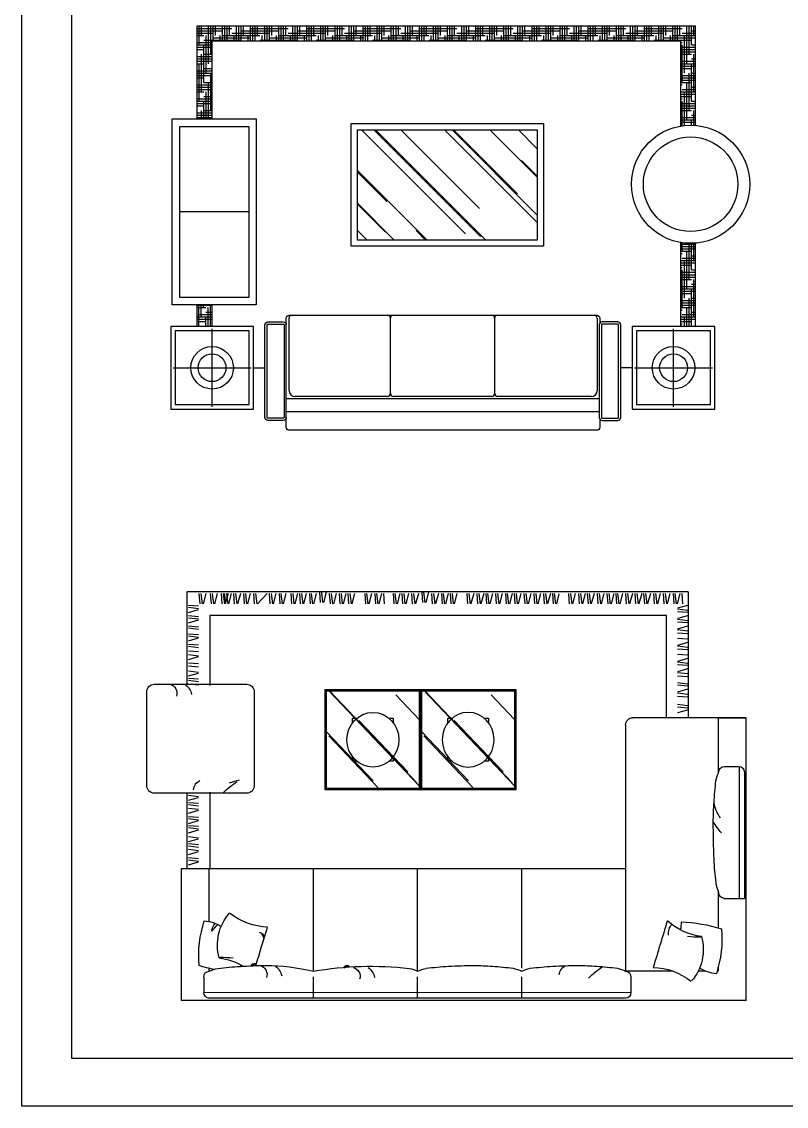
# Model space of a CAD drawing. Header units: inches. Extents: x 6.4 to 48.9, y 11.7 to 36.5.
# Drawn here: x 27.88 to 33.06, y 11.71 to 19.06 of the extents above; entities that cross this region are included whole.
import ezdxf

# ---------------------------------------------------------------- set-up
doc = ezdxf.new("R2010")
doc.units = ezdxf.units.IN
doc.header["$MEASUREMENT"] = 0
for name, color, linetype in [('02', 2, 'Continuous'), ('8', 8, 'Continuous'), ('kadrbm', 4, 'Continuous')]:
    doc.layers.add(name, color=color, linetype=linetype)

# ---------------------------------------------------------------- blocks, each defined once
blk = doc.blocks.new('kadrbm')
at = {"layer": 'kadrbm', "color": 4}
blk.add_lwpolyline([(0, 0), (0, 24.7972), (21, 24.7972), (21, 0), (0, 0)], close=True, dxfattribs=at)
blk.add_lwpolyline([(20.6631, 0.3257), (20.6631, 24.4603), (0.3369, 24.4603), (0.3369, 0.3257), (20.6631, 0.3257)], dxfattribs=at)

msp = doc.modelspace()

# ---------------------------------------------------------------- hatches: boundary and pattern name
at = {"layer": '8'}
h = msp.add_hatch(dxfattribs=at)
h.set_pattern_fill('HOUND', color=256, scale=0.01, style=0)
h.set_pattern_definition([(0, (-23.067114, -103.974358), (0.0635, 0.015875), [0.254, -0.127]), (90, (-23.067114, -103.974358), (-0.015875, -0.0635), [0.254, -0.127])])
h.paths.add_polyline_path([(29.173, 17.1371), (29.073, 17.1371), (29.073, 16.992), (29.173, 16.992)])

# ---------------------------------------------------------------- linework, layer by layer
at = {"layer": '02'}
for p, q in [((29.073, 19.0264), (32.4427, 19.0264)), ((29.073, 18.3963), (29.073, 19.0264)), ((29.0845, 18.8979), (29.0845, 19.0264)), ((29.1003, 18.9614), (29.1003, 19.0264)), ((29.1162, 19.0249), (29.1162, 19.0264)), ((29.148, 18.7709), (29.148, 19.0249)), ((29.1638, 18.8344), (29.1638, 19.0264)), ((29.1797, 18.9264), (29.1797, 19.0264)), ((29.1956, 18.9614), (29.1956, 19.0264)), ((29.2115, 19.0249), (29.2115, 19.0264)), ((29.2432, 18.9264), (29.2432, 19.0249)), ((29.2591, 18.9264), (29.2591, 19.0264)), ((29.275, 18.9264), (29.275, 19.0264)), ((29.2908, 18.9614), (29.2908, 19.0264)), ((29.3067, 19.0249), (29.3067, 19.0264)), ((29.3385, 18.9264), (29.3385, 19.0249)), ((29.3543, 18.9264), (29.3543, 19.0264)), ((29.3702, 18.9264), (29.3702, 19.0264)), ((29.3861, 18.9614), (29.3861, 19.0264)), ((29.402, 19.0249), (29.402, 19.0264)), ((29.4337, 18.9264), (29.4337, 19.0249)), ((29.4496, 18.9264), (29.4496, 19.0264)), ((29.4655, 18.9264), (29.4655, 19.0264)), ((29.4813, 18.9614), (29.4813, 19.0264)), ((29.4972, 19.0249), (29.4972, 19.0264)), ((29.529, 18.9264), (29.529, 19.0249)), ((29.5448, 18.9264), (29.5448, 19.0264)), ((29.5607, 18.9264), (29.5607, 19.0264)), ((29.5766, 18.9614), (29.5766, 19.0264)), ((29.5925, 19.0249), (29.5925, 19.0264)), ((29.6242, 18.9264), (29.6242, 19.0249)), ((29.6401, 18.9264), (29.6401, 19.0264)), ((29.656, 18.9264), (29.656, 19.0264)), ((29.6718, 18.9614), (29.6718, 19.0264)), ((29.6877, 19.0249), (29.6877, 19.0264)), ((29.7195, 18.9264), (29.7195, 19.0249)), ((29.7353, 18.9264), (29.7353, 19.0264)), ((29.7512, 18.9264), (29.7512, 19.0264)), ((29.7671, 18.9614), (29.7671, 19.0264)), ((29.783, 19.0249), (29.783, 19.0264)), ((29.8147, 18.9264), (29.8147, 19.0249)), ((29.8306, 18.9264), (29.8306, 19.0264)), ((29.8465, 18.9264), (29.8465, 19.0264)), ((29.8623, 18.9614), (29.8623, 19.0264)), ((29.8782, 19.0249), (29.8782, 19.0264)), ((29.91, 18.9264), (29.91, 19.0249)), ((29.9258, 18.9264), (29.9258, 19.0264)), ((29.9417, 18.9264), (29.9417, 19.0264)), ((29.9576, 18.9614), (29.9576, 19.0264)), ((29.9735, 19.0249), (29.9735, 19.0264)), ((30.0052, 18.9264), (30.0052, 19.0249)), ((30.0211, 18.9264), (30.0211, 19.0264)), ((30.037, 18.9264), (30.037, 19.0264)), ((30.0528, 18.9614), (30.0528, 19.0264)), ((30.0687, 19.0249), (30.0687, 19.0264)), ((30.1005, 18.9264), (30.1005, 19.0249)), ((30.1163, 18.9264), (30.1163, 19.0264)), ((30.1322, 18.9264), (30.1322, 19.0264)), ((30.1481, 18.9614), (30.1481, 19.0264)), ((30.164, 19.0249), (30.164, 19.0264)), ((30.1957, 18.9264), (30.1957, 19.0249)), ((30.2116, 18.9264), (30.2116, 19.0264)), ((30.2275, 18.9264), (30.2275, 19.0264)), ((30.2433, 18.9614), (30.2433, 19.0264)), ((30.2592, 19.0249), (30.2592, 19.0264)), ((30.291, 18.9264), (30.291, 19.0249)), ((30.3068, 18.9264), (30.3068, 19.0264)), ((30.3227, 18.9264), (30.3227, 19.0264)), ((30.3386, 18.9614), (30.3386, 19.0264)), ((30.3545, 19.0249), (30.3545, 19.0264)), ((30.3862, 18.9264), (30.3862, 19.0249)), ((30.4021, 18.9264), (30.4021, 19.0264)), ((30.418, 18.9264), (30.418, 19.0264)), ((30.4338, 18.9614), (30.4338, 19.0264)), ((30.4497, 19.0249), (30.4497, 19.0264)), ((30.4815, 18.9264), (30.4815, 19.0249)), ((30.4973, 18.9264), (30.4973, 19.0264)), ((30.5132, 18.9264), (30.5132, 19.0264)), ((30.5291, 18.9614), (30.5291, 19.0264)), ((30.545, 19.0249), (30.545, 19.0264)), ((30.5767, 18.9264), (30.5767, 19.0249)), ((30.5926, 18.9264), (30.5926, 19.0264)), ((30.6085, 18.9264), (30.6085, 19.0264)), ((30.6243, 18.9614), (30.6243, 19.0264)), ((30.6402, 19.0249), (30.6402, 19.0264)), ((30.672, 18.9264), (30.672, 19.0249)), ((30.6878, 18.9264), (30.6878, 19.0264)), ((30.7037, 18.9264), (30.7037, 19.0264)), ((30.7196, 18.9614), (30.7196, 19.0264)), ((30.7355, 19.0249), (30.7355, 19.0264)), ((30.7672, 18.9264), (30.7672, 19.0249)), ((30.7831, 18.9264), (30.7831, 19.0264)), ((30.799, 18.9264), (30.799, 19.0264)), ((30.8148, 18.9614), (30.8148, 19.0264)), ((30.8307, 19.0249), (30.8307, 19.0264)), ((30.8625, 18.9264), (30.8625, 19.0249)), ((30.8783, 18.9264), (30.8783, 19.0264)), ((30.8942, 18.9264), (30.8942, 19.0264)), ((30.9101, 18.9614), (30.9101, 19.0264)), ((30.926, 19.0249), (30.926, 19.0264)), ((30.9577, 18.9264), (30.9577, 19.0249)), ((30.9736, 18.9264), (30.9736, 19.0264)), ((30.9895, 18.9264), (30.9895, 19.0264)), ((31.0053, 18.9614), (31.0053, 19.0264)), ((31.0212, 19.0249), (31.0212, 19.0264)), ((31.053, 18.9264), (31.053, 19.0249)), ((31.0688, 18.9264), (31.0688, 19.0264)), ((31.0847, 18.9264), (31.0847, 19.0264)), ((31.1006, 18.9614), (31.1006, 19.0264)), ((31.1165, 19.0249), (31.1165, 19.0264)), ((31.1482, 18.9264), (31.1482, 19.0249)), ((31.1641, 18.9264), (31.1641, 19.0264)), ((31.18, 18.9264), (31.18, 19.0264)), ((31.1958, 18.9614), (31.1958, 19.0264)), ((31.2117, 19.0249), (31.2117, 19.0264)), ((31.2435, 18.9264), (31.2435, 19.0249)), ((31.2593, 18.9264), (31.2593, 19.0264)), ((31.2752, 18.9264), (31.2752, 19.0264)), ((31.2911, 18.9614), (31.2911, 19.0264)), ((31.307, 19.0249), (31.307, 19.0264)), ((31.3387, 18.9264), (31.3387, 19.0249)), ((31.3546, 18.9264), (31.3546, 19.0264)), ((31.3705, 18.9264), (31.3705, 19.0264)), ((31.3863, 18.9614), (31.3863, 19.0264)), ((31.4022, 19.0249), (31.4022, 19.0264)), ((31.434, 18.9264), (31.434, 19.0249)), ((31.4498, 18.9264), (31.4498, 19.0264)), ((31.4657, 18.9264), (31.4657, 19.0264)), ((31.4816, 18.9614), (31.4816, 19.0264)), ((31.4975, 19.0249), (31.4975, 19.0264)), ((31.5292, 18.9264), (31.5292, 19.0249)), ((31.5451, 18.9264), (31.5451, 19.0264)), ((31.561, 18.9264), (31.561, 19.0264)), ((31.5768, 18.9614), (31.5768, 19.0264)), ((31.5927, 19.0249), (31.5927, 19.0264)), ((31.6245, 18.9264), (31.6245, 19.0249)), ((31.6403, 18.9264), (31.6403, 19.0264)), ((31.6562, 18.9264), (31.6562, 19.0264)), ((31.6721, 18.9614), (31.6721, 19.0264)), ((31.688, 19.0249), (31.688, 19.0264)), ((31.7197, 18.9264), (31.7197, 19.0249)), ((31.7356, 18.9264), (31.7356, 19.0264)), ((31.7515, 18.9264), (31.7515, 19.0264)), ((31.7673, 18.9614), (31.7673, 19.0264)), ((31.7832, 19.0249), (31.7832, 19.0264)), ((31.815, 18.9264), (31.815, 19.0249)), ((31.8308, 18.9264), (31.8308, 19.0264)), ((31.8467, 18.9264), (31.8467, 19.0264)), ((31.8626, 18.9614), (31.8626, 19.0264)), ((31.8785, 19.0249), (31.8785, 19.0264)), ((31.9102, 18.9264), (31.9102, 19.0249)), ((31.9261, 18.9264), (31.9261, 19.0264)), ((31.942, 18.9264), (31.942, 19.0264)), ((31.9578, 18.9614), (31.9578, 19.0264)), ((31.9737, 19.0249), (31.9737, 19.0264)), ((32.0055, 18.9264), (32.0055, 19.0249)), ((32.0213, 18.9264), (32.0213, 19.0264)), ((32.0372, 18.9264), (32.0372, 19.0264)), ((32.0531, 18.9614), (32.0531, 19.0264)), ((32.069, 19.0249), (32.069, 19.0264)), ((32.1007, 18.9264), (32.1007, 19.0249)), ((32.1166, 18.9264), (32.1166, 19.0264)), ((32.1325, 18.9264), (32.1325, 19.0264)), ((32.1483, 18.9614), (32.1483, 19.0264)), ((32.1642, 19.0249), (32.1642, 19.0264)), ((32.196, 18.9264), (32.196, 19.0249)), ((32.2118, 18.9264), (32.2118, 19.0264)), ((32.2277, 18.9264), (32.2277, 19.0264)), ((32.2436, 18.9614), (32.2436, 19.0264)), ((32.2595, 19.0249), (32.2595, 19.0264)), ((32.2912, 18.9264), (32.2912, 19.0249)), ((32.3071, 18.9264), (32.3071, 19.0264)), ((32.323, 18.9264), (32.323, 19.0264)), ((32.3388, 18.9614), (32.3388, 19.0264)), ((32.3547, 19.0249), (32.3547, 19.0264)), ((32.3865, 18.7709), (32.3865, 19.0249)), ((32.4023, 18.8344), (32.4023, 19.0264)), ((32.4182, 18.8979), (32.4182, 19.0264)), ((32.4341, 18.9614), (32.4341, 19.0264)), ((32.4427, 19.0264), (32.4427, 18.3533)), ((29.073, 19.0091), (29.3067, 19.0091)), ((29.073, 18.9932), (29.2432, 18.9932)), ((29.073, 18.9773), (29.1797, 18.9773)), ((29.073, 18.9614), (29.1162, 18.9614)), ((29.1321, 18.7074), (29.1321, 18.9614)), ((29.2273, 18.9264), (29.2273, 18.9614)), ((29.2432, 18.9614), (29.4972, 18.9614)), ((29.3067, 18.9773), (29.5607, 18.9773)), ((29.3226, 18.9264), (29.3226, 18.9614)), ((29.3702, 18.9932), (29.6242, 18.9932)), ((29.4178, 18.9264), (29.4178, 18.9614)), ((29.4337, 19.0091), (29.6877, 19.0091)), ((29.5131, 18.9264), (29.5131, 18.9614)), ((29.6083, 18.9264), (29.6083, 18.9614)), ((29.6242, 18.9614), (29.8782, 18.9614)), ((29.6877, 18.9773), (29.9417, 18.9773)), ((29.7036, 18.9264), (29.7036, 18.9614)), ((29.7512, 18.9932), (30.0052, 18.9932)), ((29.7988, 18.9264), (29.7988, 18.9614)), ((29.8147, 19.0091), (30.0687, 19.0091)), ((29.8941, 18.9264), (29.8941, 18.9614)), ((29.9893, 18.9264), (29.9893, 18.9614)), ((30.0052, 18.9614), (30.2592, 18.9614)), ((30.0687, 18.9773), (30.3227, 18.9773)), ((30.0846, 18.9264), (30.0846, 18.9614)), ((30.1322, 18.9932), (30.3862, 18.9932)), ((30.1798, 18.9264), (30.1798, 18.9614)), ((30.1957, 19.0091), (30.4497, 19.0091)), ((30.2751, 18.9264), (30.2751, 18.9614)), ((30.3703, 18.9264), (30.3703, 18.9614)), ((30.3862, 18.9614), (30.6402, 18.9614)), ((30.4497, 18.9773), (30.7037, 18.9773)), ((30.4656, 18.9264), (30.4656, 18.9614)), ((30.5132, 18.9932), (30.7672, 18.9932)), ((30.5608, 18.9264), (30.5608, 18.9614)), ((30.5767, 19.0091), (30.8307, 19.0091)), ((30.6561, 18.9264), (30.6561, 18.9614)), ((30.7513, 18.9264), (30.7513, 18.9614)), ((30.7672, 18.9614), (31.0212, 18.9614)), ((30.8307, 18.9773), (31.0847, 18.9773)), ((30.8466, 18.9264), (30.8466, 18.9614)), ((30.8942, 18.9932), (31.1482, 18.9932)), ((30.9418, 18.9264), (30.9418, 18.9614)), ((30.9577, 19.0091), (31.2117, 19.0091)), ((31.0371, 18.9264), (31.0371, 18.9614)), ((31.1323, 18.9264), (31.1323, 18.9614)), ((31.1482, 18.9614), (31.4022, 18.9614)), ((31.2117, 18.9773), (31.4657, 18.9773)), ((31.2276, 18.9264), (31.2276, 18.9614)), ((31.2752, 18.9932), (31.5292, 18.9932)), ((31.3228, 18.9264), (31.3228, 18.9614)), ((31.3387, 19.0091), (31.5927, 19.0091)), ((31.4181, 18.9264), (31.4181, 18.9614)), ((31.5133, 18.9264), (31.5133, 18.9614)), ((31.5292, 18.9614), (31.7832, 18.9614)), ((31.5927, 18.9773), (31.8467, 18.9773)), ((31.6086, 18.9264), (31.6086, 18.9614)), ((31.6562, 18.9932), (31.9102, 18.9932)), ((31.7038, 18.9264), (31.7038, 18.9614)), ((31.7197, 19.0091), (31.9737, 19.0091)), ((31.7991, 18.9264), (31.7991, 18.9614)), ((31.8943, 18.9264), (31.8943, 18.9614)), ((31.9102, 18.9614), (32.1642, 18.9614)), ((31.9737, 18.9773), (32.2277, 18.9773)), ((31.9896, 18.9264), (31.9896, 18.9614)), ((32.0372, 18.9932), (32.2912, 18.9932)), ((32.0848, 18.9264), (32.0848, 18.9614)), ((32.1007, 19.0091), (32.3547, 19.0091)), ((32.1801, 18.9264), (32.1801, 18.9614)), ((32.2753, 18.9264), (32.2753, 18.9614)), ((32.2912, 18.9614), (32.4427, 18.9614)), ((32.3547, 18.9773), (32.4427, 18.9773)), ((32.3706, 18.7074), (32.3706, 18.9614)), ((32.4182, 18.9932), (32.4427, 18.9932)), ((29.073, 18.9138), (29.173, 18.9138)), ((29.073, 18.8979), (29.173, 18.8979)), ((29.073, 18.8821), (29.173, 18.8821)), ((29.1162, 18.9297), (29.3702, 18.9297)), ((29.1162, 18.6439), (29.1162, 18.8979)), ((29.173, 18.9264), (32.3427, 18.9264)), ((29.173, 18.3963), (29.173, 18.9264)), ((29.1797, 18.9456), (29.4337, 18.9456)), ((29.4972, 18.9297), (29.7512, 18.9297)), ((29.5607, 18.9456), (29.8147, 18.9456)), ((29.8782, 18.9297), (30.1322, 18.9297)), ((29.9417, 18.9456), (30.1957, 18.9456)), ((30.2592, 18.9297), (30.5132, 18.9297)), ((30.3227, 18.9456), (30.5767, 18.9456)), ((30.6402, 18.9297), (30.8942, 18.9297)), ((30.7037, 18.9456), (30.9577, 18.9456)), ((31.0212, 18.9297), (31.2752, 18.9297)), ((31.0847, 18.9456), (31.3387, 18.9456)), ((31.4022, 18.9297), (31.6562, 18.9297)), ((31.4657, 18.9456), (31.7197, 18.9456)), ((31.7832, 18.9297), (32.0372, 18.9297)), ((31.8467, 18.9456), (32.1007, 18.9456)), ((32.1642, 18.9297), (32.4182, 18.9297)), ((32.2277, 18.9456), (32.4427, 18.9456)), ((32.3427, 18.9264), (32.3427, 18.3483)), ((32.3427, 18.9138), (32.3547, 18.9138)), ((32.3547, 18.6439), (32.3547, 18.8979)), ((32.3547, 18.8821), (32.4427, 18.8821)), ((32.4182, 18.8979), (32.4427, 18.8979)), ((29.073, 18.8662), (29.1162, 18.8662)), ((29.073, 18.8186), (29.173, 18.8186)), ((29.073, 18.8027), (29.173, 18.8027)), ((29.1003, 18.5804), (29.1003, 18.8344)), ((29.1162, 18.8344), (29.173, 18.8344)), ((32.3427, 18.8662), (32.4427, 18.8662)), ((32.3427, 18.8503), (32.4427, 18.8503)), ((32.3427, 18.8344), (32.4182, 18.8344)), ((32.3427, 18.8186), (32.3547, 18.8186)), ((32.4182, 18.8027), (32.4427, 18.8027)), ((32.4341, 18.5804), (32.4341, 18.8344)), ((29.073, 18.7868), (29.173, 18.7868)), ((29.073, 18.7709), (29.1162, 18.7709)), ((29.0845, 18.5169), (29.0845, 18.7709)), ((29.1162, 18.7392), (29.173, 18.7392)), ((32.3427, 18.7709), (32.4427, 18.7709)), ((32.3427, 18.7551), (32.4427, 18.7551)), ((32.3427, 18.7392), (32.4182, 18.7392)), ((32.3547, 18.7868), (32.4427, 18.7868)), ((32.4182, 18.5169), (32.4182, 18.7709)), ((29.073, 18.7233), (29.173, 18.7233)), ((29.073, 18.7074), (29.173, 18.7074)), ((29.073, 18.6916), (29.173, 18.6916)), ((29.073, 18.6757), (29.1162, 18.6757)), ((29.1638, 18.4534), (29.1638, 18.7074)), ((32.3427, 18.7233), (32.3547, 18.7233)), ((32.3427, 18.6757), (32.4427, 18.6757)), ((32.3427, 18.6598), (32.4427, 18.6598)), ((32.3547, 18.6916), (32.4427, 18.6916)), ((32.4023, 18.4534), (32.4023, 18.7074)), ((32.4182, 18.7074), (32.4427, 18.7074)), ((29.073, 18.6281), (29.173, 18.6281)), ((29.073, 18.6122), (29.173, 18.6122)), ((29.073, 18.5963), (29.173, 18.5963)), ((29.1162, 18.6439), (29.173, 18.6439)), ((29.148, 18.3963), (29.148, 18.6439)), ((32.3427, 18.6439), (32.4182, 18.6439)), ((32.3427, 18.6281), (32.3547, 18.6281)), ((32.3547, 18.5963), (32.4427, 18.5963)), ((32.3865, 18.3899), (32.3865, 18.6439)), ((32.4182, 18.6122), (32.4427, 18.6122)), ((29.073, 18.5804), (29.1162, 18.5804)), ((29.073, 18.5328), (29.173, 18.5328)), ((29.073, 18.5169), (29.173, 18.5169)), ((29.1162, 18.5487), (29.173, 18.5487)), ((29.1162, 18.3963), (29.1162, 18.5169)), ((29.1321, 18.3963), (29.1321, 18.5804)), ((32.3427, 18.5804), (32.4427, 18.5804)), ((32.3427, 18.5646), (32.4427, 18.5646)), ((32.3427, 18.5487), (32.4182, 18.5487)), ((32.3427, 18.5328), (32.3547, 18.5328)), ((32.3547, 18.3503), (32.3547, 18.5169)), ((32.3706, 18.3523), (32.3706, 18.5804)), ((32.4182, 18.5169), (32.4427, 18.5169)), ((29.073, 18.5011), (29.173, 18.5011)), ((29.073, 18.4852), (29.1162, 18.4852)), ((29.073, 18.4376), (29.173, 18.4376)), ((29.1003, 18.3963), (29.1003, 18.4534)), ((29.1162, 18.4534), (29.173, 18.4534)), ((32.3427, 18.4852), (32.4427, 18.4852)), ((32.3427, 18.4693), (32.4427, 18.4693)), ((32.3427, 18.4534), (32.4182, 18.4534)), ((32.3427, 18.4376), (32.3547, 18.4376)), ((32.3547, 18.5011), (32.4427, 18.5011)), ((32.4341, 18.3539), (32.4341, 18.4534)), ((29.073, 18.4217), (29.173, 18.4217)), ((29.073, 18.4058), (29.173, 18.4058)), ((30.1151, 17.5343), (30.1151, 18.3649)), ((30.1151, 18.3649), (31.416, 18.3649)), ((31.416, 18.3649), (31.416, 17.5343)), ((32.3427, 18.3899), (32.4427, 18.3899)), ((32.3427, 18.3741), (32.4427, 18.3741)), ((32.3547, 18.4058), (32.4427, 18.4058)), ((32.4182, 18.4217), (32.4427, 18.4217)), ((32.4182, 18.3544), (32.4182, 18.3899)), ((30.1576, 17.5769), (30.1576, 18.3223)), ((30.1576, 18.3223), (31.3734, 18.3223)), ((30.1851, 18.3223), (30.889, 17.6184)), ((30.2683, 18.3223), (30.99, 17.6006)), ((30.2802, 18.3223), (31.0255, 17.5769)), ((30.4504, 18.3223), (30.9821, 17.7906)), ((30.7458, 18.3223), (31.3734, 17.6947)), ((30.7973, 18.3223), (31.3734, 17.7461)), ((30.8068, 18.3223), (31.2395, 17.8896)), ((31.0539, 18.3223), (31.3734, 18.0027)), ((31.2464, 18.3223), (31.3734, 18.1952)), ((31.3734, 18.3223), (31.3734, 17.5769)), ((31.2672, 18.1154), (31.3734, 18.0091)), ((30.1576, 18.0474), (30.6282, 17.5769)), ((30.1576, 18.0369), (30.3564, 17.8382)), ((30.1576, 17.8255), (30.4063, 17.5769)), ((30.1576, 17.8191), (30.3465, 17.6303)), ((29.4211, 17.7667), (28.9539, 17.7667)), ((30.1576, 17.641), (30.2217, 17.5769)), ((30.5544, 17.6402), (30.6177, 17.5769)), ((31.3734, 17.5769), (30.1576, 17.5769)), ((32.3427, 17.5606), (32.3427, 16.992)), ((32.3547, 17.5009), (32.3547, 17.5586)), ((32.4023, 17.3104), (32.4023, 17.5546)), ((32.4182, 17.3739), (32.4182, 17.5545)), ((32.4341, 17.4374), (32.4341, 17.555)), ((32.4427, 17.5556), (32.4427, 16.992)), ((31.416, 17.5343), (30.1151, 17.5343)), ((32.3427, 17.5327), (32.4427, 17.5327)), ((32.3427, 17.5168), (32.4427, 17.5168)), ((32.3427, 17.5009), (32.4182, 17.5009)), ((32.3427, 17.4851), (32.3547, 17.4851)), ((32.3547, 17.5486), (32.4427, 17.5486)), ((32.3865, 17.2469), (32.3865, 17.5009)), ((32.3427, 17.4374), (32.4427, 17.4374)), ((32.3427, 17.4216), (32.4427, 17.4216)), ((32.3427, 17.4057), (32.4182, 17.4057)), ((32.3547, 17.4533), (32.4427, 17.4533)), ((32.3706, 17.1834), (32.3706, 17.4374)), ((32.4182, 17.4692), (32.4427, 17.4692)), ((32.3427, 17.3898), (32.3547, 17.3898)), ((32.3427, 17.3422), (32.4427, 17.3422)), ((32.3547, 17.1199), (32.3547, 17.3739)), ((32.3547, 17.3581), (32.4427, 17.3581)), ((32.4182, 17.3739), (32.4427, 17.3739)), ((32.3427, 17.3263), (32.4427, 17.3263)), ((32.3427, 17.3104), (32.4182, 17.3104)), ((32.3427, 17.2946), (32.3547, 17.2946)), ((32.3547, 17.2628), (32.4427, 17.2628)), ((32.4182, 17.2787), (32.4427, 17.2787)), ((32.4341, 17.0564), (32.4341, 17.3104)), ((32.3427, 17.2469), (32.4427, 17.2469)), ((32.3427, 17.2311), (32.4427, 17.2311)), ((32.3427, 17.2152), (32.4182, 17.2152)), ((32.3427, 17.1993), (32.3547, 17.1993)), ((32.4182, 16.9929), (32.4182, 17.2469)), ((29.073, 16.992), (29.073, 17.1371)), ((29.173, 16.992), (29.173, 17.1371)), ((32.3427, 17.1517), (32.4427, 17.1517)), ((32.3427, 17.1358), (32.4427, 17.1358)), ((32.3427, 17.1199), (32.4182, 17.1199)), ((32.3547, 17.1676), (32.4427, 17.1676)), ((32.3865, 16.992), (32.3865, 17.1199)), ((32.4023, 16.992), (32.4023, 17.1834)), ((32.4182, 17.1834), (32.4427, 17.1834)), ((29.6943, 16.5575), (29.6943, 17.0481)), ((30.3802, 16.5375), (30.3802, 17.0498)), ((31.0859, 16.5375), (31.0859, 17.0498)), ((31.7797, 17.0481), (31.7797, 16.5575)), ((32.3427, 17.1041), (32.3547, 17.1041)), ((32.3427, 17.0564), (32.4427, 17.0564)), ((32.3427, 17.0406), (32.4427, 17.0406)), ((32.3547, 17.0723), (32.4427, 17.0723)), ((32.3706, 16.992), (32.3706, 17.0564)), ((32.4182, 17.0882), (32.4427, 17.0882)), ((29.173, 16.448), (29.173, 16.976)), ((32.2966, 16.448), (32.2966, 16.976)), ((32.3427, 17.0247), (32.4182, 17.0247)), ((32.3427, 17.0088), (32.3547, 17.0088)), ((32.3547, 16.992), (32.3547, 16.9929)), ((32.4182, 16.9929), (32.4427, 16.9929)), ((28.909, 16.712), (29.437, 16.712)), ((29.453, 16.712), (29.5302, 16.712)), ((32.0166, 16.712), (31.9389, 16.712)), ((32.0326, 16.712), (32.5606, 16.712)), ((31.7939, 16.5021), (29.6752, 16.5021)), ((30.3602, 16.5175), (29.7343, 16.5175)), ((31.0659, 16.5175), (30.4002, 16.5175)), ((31.7397, 16.5175), (31.1059, 16.5175)), ((31.7939, 16.4142), (29.6752, 16.4142)), ((32.3946, 15.1955), (29.0032, 15.1955)), ((29.0032, 15.1955), (29.0032, 14.5685)), ((29.0844, 15.1842), (29.0892, 15.1129)), ((29.0975, 15.1842), (29.106, 15.1129)), ((29.1302, 15.1842), (29.1116, 15.1129)), ((29.1611, 15.1842), (29.166, 15.1129)), ((29.1743, 15.1842), (29.1827, 15.1129)), ((29.207, 15.1842), (29.1884, 15.1129)), ((29.2352, 15.1842), (29.2401, 15.1129)), ((29.2483, 15.1842), (29.2568, 15.1129)), ((29.2569, 15.1842), (29.2618, 15.1129)), ((29.281, 15.1842), (29.2624, 15.1129)), ((29.27, 15.1842), (29.2785, 15.1129)), ((29.3028, 15.1842), (29.2842, 15.1129)), ((29.3185, 15.1842), (29.3234, 15.1129)), ((29.3316, 15.1842), (29.3401, 15.1129)), ((29.3643, 15.1842), (29.3457, 15.1129)), ((29.3854, 15.1842), (29.3902, 15.1129)), ((29.3985, 15.1842), (29.407, 15.1129)), ((29.4312, 15.1842), (29.4126, 15.1129)), ((29.4532, 15.1842), (29.458, 15.1129)), ((29.4663, 15.1842), (29.4748, 15.1129)), ((29.546, 15.1842), (29.4804, 15.1129)), ((29.5593, 15.1842), (29.5641, 15.1129)), ((29.5724, 15.1842), (29.5809, 15.1129)), ((29.6051, 15.1842), (29.5865, 15.1129)), ((29.6262, 15.1842), (29.631, 15.1129)), ((29.6393, 15.1842), (29.6478, 15.1129)), ((29.672, 15.1842), (29.6534, 15.1129)), ((29.7057, 15.1842), (29.7105, 15.1129)), ((29.7188, 15.1842), (29.7273, 15.1129)), ((29.7515, 15.1842), (29.7329, 15.1129)), ((29.7648, 15.1842), (29.7696, 15.1129)), ((29.7779, 15.1842), (29.7863, 15.1129)), ((29.8106, 15.1842), (29.792, 15.1129)), ((29.8317, 15.1842), (29.8365, 15.1129)), ((29.8448, 15.1842), (29.8532, 15.1129)), ((29.8775, 15.1842), (29.8589, 15.1129)), ((29.8997, 15.1926), (29.9046, 15.1213)), ((29.9128, 15.1926), (29.9213, 15.1213)), ((29.9456, 15.1926), (29.9269, 15.1213)), ((29.9666, 15.1842), (29.9715, 15.1129)), ((29.9797, 15.1842), (29.9882, 15.1129)), ((30.0124, 15.1842), (29.9938, 15.1129)), ((30.0331, 15.1842), (30.0379, 15.1129)), ((30.0462, 15.1842), (30.0546, 15.1129)), ((30.0789, 15.1842), (30.0603, 15.1129)), ((30.0922, 15.1842), (30.097, 15.1129)), ((30.1053, 15.1842), (30.1137, 15.1129)), ((30.138, 15.1842), (30.1194, 15.1129)), ((30.2061, 15.1842), (30.2109, 15.1129)), ((30.2192, 15.1842), (30.2276, 15.1129)), ((30.2519, 15.1842), (30.2333, 15.1129)), ((30.2739, 15.1842), (30.2787, 15.1129)), ((30.287, 15.1842), (30.2954, 15.1129)), ((30.3197, 15.1842), (30.3011, 15.1129)), ((30.3329, 15.1842), (30.3378, 15.1129)), ((30.3977, 15.1842), (30.4026, 15.1129)), ((30.4108, 15.1842), (30.4193, 15.1129)), ((30.4436, 15.1842), (30.425, 15.1129)), ((30.4568, 15.1842), (30.4616, 15.1129)), ((30.4699, 15.1842), (30.4784, 15.1129)), ((30.5026, 15.1842), (30.484, 15.1129)), ((30.5237, 15.1842), (30.5285, 15.1129)), ((30.5368, 15.1842), (30.5453, 15.1129)), ((30.5695, 15.1842), (30.5509, 15.1129)), ((30.5918, 15.1926), (30.5966, 15.1213)), ((30.6049, 15.1926), (30.6134, 15.1213)), ((30.6376, 15.1926), (30.619, 15.1213)), ((30.6587, 15.1842), (30.6635, 15.1129)), ((30.6718, 15.1842), (30.6802, 15.1129)), ((30.7045, 15.1842), (30.6859, 15.1129)), ((30.7251, 15.1842), (30.73, 15.1129)), ((30.7382, 15.1842), (30.7467, 15.1129)), ((30.771, 15.1842), (30.7523, 15.1129)), ((30.7842, 15.1842), (30.789, 15.1129)), ((30.7973, 15.1842), (30.8058, 15.1129)), ((30.83, 15.1842), (30.8114, 15.1129)), ((30.8981, 15.1842), (30.903, 15.1129)), ((30.9112, 15.1842), (30.9197, 15.1129)), ((30.9439, 15.1842), (30.9253, 15.1129)), ((30.9659, 15.1842), (30.9707, 15.1129)), ((30.979, 15.1842), (30.9875, 15.1129)), ((31.0117, 15.1842), (30.9931, 15.1129)), ((31.025, 15.1842), (31.0298, 15.1129)), ((31.0381, 15.1842), (31.0465, 15.1129)), ((31.0708, 15.1842), (31.0522, 15.1129)), ((31.0919, 15.1842), (31.0967, 15.1129)), ((31.105, 15.1842), (31.1134, 15.1129)), ((31.1377, 15.1842), (31.1191, 15.1129)), ((31.1583, 15.1842), (31.1632, 15.1129)), ((31.1714, 15.1842), (31.1799, 15.1129)), ((31.2041, 15.1842), (31.1855, 15.1129)), ((31.2174, 15.1842), (31.2222, 15.1129)), ((31.2305, 15.1842), (31.239, 15.1129)), ((31.2632, 15.1842), (31.2446, 15.1129)), ((31.2843, 15.1842), (31.2891, 15.1129)), ((31.2974, 15.1842), (31.3059, 15.1129)), ((31.3301, 15.1842), (31.3115, 15.1129)), ((31.3507, 15.1842), (31.3555, 15.1129)), ((31.3638, 15.1842), (31.3722, 15.1129)), ((31.3965, 15.1842), (31.3779, 15.1129)), ((31.4171, 15.1842), (31.4219, 15.1129)), ((31.4302, 15.1842), (31.4387, 15.1129)), ((31.4629, 15.1842), (31.4443, 15.1129)), ((31.4762, 15.1842), (31.481, 15.1129)), ((31.4893, 15.1842), (31.4977, 15.1129)), ((31.5211, 15.1807), (31.5034, 15.1129)), ((31.5859, 15.1842), (31.5908, 15.1129)), ((31.599, 15.1842), (31.6075, 15.1129)), ((31.6317, 15.1842), (31.6131, 15.1129)), ((31.6537, 15.1842), (31.6585, 15.1129)), ((31.6668, 15.1842), (31.6753, 15.1129)), ((31.6995, 15.1842), (31.6809, 15.1129)), ((31.7128, 15.1842), (31.7176, 15.1129)), ((31.7259, 15.1842), (31.7344, 15.1129)), ((31.7586, 15.1842), (31.74, 15.1129)), ((31.7797, 15.1842), (31.7845, 15.1129)), ((31.7928, 15.1842), (31.8012, 15.1129)), ((31.8255, 15.1842), (31.8069, 15.1129)), ((31.8461, 15.1842), (31.851, 15.1129)), ((31.8592, 15.1842), (31.8677, 15.1129)), ((31.892, 15.1842), (31.8733, 15.1129)), ((31.9052, 15.1842), (31.91, 15.1129)), ((31.9183, 15.1842), (31.9268, 15.1129)), ((31.951, 15.1842), (31.9324, 15.1129)), ((31.9721, 15.1842), (31.9769, 15.1129)), ((31.9852, 15.1842), (31.9937, 15.1129)), ((32.0179, 15.1842), (31.9993, 15.1129)), ((32.0351, 15.1842), (32.0399, 15.1129)), ((32.0482, 15.1842), (32.0566, 15.1129)), ((32.0809, 15.1842), (32.0623, 15.1129)), ((32.0942, 15.1842), (32.099, 15.1129)), ((32.1073, 15.1842), (32.1157, 15.1129)), ((32.14, 15.1842), (32.1214, 15.1129)), ((32.161, 15.1842), (32.1659, 15.1129)), ((32.1741, 15.1842), (32.1826, 15.1129)), ((32.2069, 15.1842), (32.1883, 15.1129)), ((32.2266, 15.1842), (32.2314, 15.1129)), ((32.2397, 15.1842), (32.2481, 15.1129)), ((32.2724, 15.1842), (32.2538, 15.1129)), ((32.293, 15.1842), (32.2978, 15.1129)), ((32.3061, 15.1842), (32.3146, 15.1129)), ((32.3388, 15.1842), (32.3202, 15.1129)), ((32.3521, 15.1842), (32.3569, 15.1129)), ((32.3946, 15.1955), (32.3946, 14.3425)), ((29.0142, 15.1039), (29.0819, 15.0988)), ((29.0142, 15.0901), (29.0819, 15.0812)), ((29.0142, 15.0557), (29.0819, 15.0753)), ((32.3913, 15.1026), (32.3236, 15.083)), ((32.3913, 15.0681), (32.3236, 15.077)), ((32.3913, 15.0543), (32.3236, 15.0594)), ((29.0142, 15.0335), (29.0819, 15.0284)), ((29.0142, 15.0197), (29.0819, 15.0108)), ((29.0142, 14.9853), (29.0819, 15.0049)), ((32.2483, 15.0337), (29.1572, 15.0337)), ((29.1572, 15.0337), (29.1572, 14.5612)), ((32.2483, 14.3425), (32.2483, 15.0337)), ((32.3913, 15.0326), (32.3236, 15.013)), ((32.3913, 14.9982), (32.3236, 15.0071)), ((32.3913, 14.9844), (32.3236, 14.9895)), ((29.0142, 14.9636), (29.0819, 14.9585)), ((29.0142, 14.9498), (29.0819, 14.9409)), ((29.0142, 14.9108), (29.0819, 14.9057)), ((32.3913, 14.9622), (32.3236, 14.9426)), ((32.3913, 14.9278), (32.3236, 14.9367)), ((32.3913, 14.9099), (32.3236, 14.915)), ((29.0142, 14.897), (29.0819, 14.8881)), ((29.0142, 14.8626), (29.0819, 14.8822)), ((29.0142, 14.8408), (29.0819, 14.8358)), ((32.3913, 14.873), (32.3236, 14.8781)), ((32.3913, 14.8513), (32.3236, 14.8317)), ((29.0142, 14.8271), (29.0819, 14.8182)), ((29.0142, 14.7951), (29.0819, 14.79)), ((29.0142, 14.7709), (29.0819, 14.762)), ((32.3913, 14.8168), (32.3236, 14.8257)), ((32.3913, 14.8018), (32.3236, 14.8069)), ((32.3913, 14.7649), (32.3236, 14.77)), ((29.0142, 14.7365), (29.0819, 14.7561)), ((29.0142, 14.7143), (29.0819, 14.7092)), ((29.0142, 14.6946), (29.0819, 14.6857)), ((32.3913, 14.7432), (32.3236, 14.7236)), ((32.3913, 14.7087), (32.3236, 14.7176)), ((32.3913, 14.6949), (32.3236, 14.7)), ((29.0142, 14.6594), (29.0819, 14.6505)), ((29.0142, 14.6249), (29.0819, 14.6445)), ((32.3913, 14.6727), (32.3236, 14.6532)), ((32.3913, 14.6383), (32.3236, 14.6472)), ((32.3913, 14.6186), (32.3236, 14.6237)), ((29.0142, 14.611), (29.0819, 14.6059)), ((29.0142, 14.5972), (29.0819, 14.5883)), ((29.0142, 14.5728), (29.0819, 14.5639)), ((32.3913, 14.5705), (32.3236, 14.5794)), ((32.3913, 14.5567), (32.3236, 14.5618)), ((29.9392, 13.854), (29.9392, 14.5328)), ((29.9392, 14.5328), (31.2288, 14.5328)), ((29.9392, 14.5328), (29.9479, 14.5236)), ((29.9479, 13.8633), (29.9479, 14.5236)), ((29.9479, 14.5236), (30.5752, 14.5236)), ((30.5752, 13.8806), (29.9644, 14.5236)), ((30.5591, 13.9013), (29.9679, 14.5236)), ((30.5752, 14.3304), (30.4175, 14.4964)), ((30.5752, 14.5236), (30.584, 14.5328)), ((30.5752, 14.5236), (30.5752, 13.8633)), ((30.584, 14.5328), (30.584, 13.854)), ((30.584, 14.5328), (30.5928, 14.5236)), ((30.5928, 13.8633), (30.5928, 14.5236)), ((30.5928, 14.5236), (31.22, 14.5236)), ((31.22, 13.8806), (30.6093, 14.5236)), ((31.2039, 13.9013), (30.6128, 14.5236)), ((31.22, 14.3304), (31.0623, 14.4964)), ((31.22, 14.5236), (31.2288, 14.5328)), ((31.22, 14.5236), (31.22, 13.8633)), ((31.2288, 14.5328), (31.2288, 13.854)), ((32.3913, 14.5345), (32.3236, 14.5149)), ((32.3913, 14.5001), (32.3236, 14.509)), ((32.3913, 14.4804), (32.3236, 14.4855)), ((32.3913, 14.4218), (32.3236, 14.4307)), ((32.3913, 14.408), (32.3236, 14.4131)), ((30.1238, 14.3384), (30.1523, 14.3384)), ((30.1238, 14.3085), (30.1238, 14.3384)), ((30.4981, 13.9747), (30.1665, 14.3238)), ((30.3709, 14.3384), (30.3993, 14.3384)), ((30.3993, 14.3384), (30.3993, 14.3085)), ((30.7686, 14.3384), (30.7971, 14.3384)), ((30.7686, 14.3085), (30.7686, 14.3384)), ((31.1429, 13.9747), (30.8113, 14.3238)), ((31.0157, 14.3384), (31.0442, 14.3384)), ((31.0442, 14.3384), (31.0442, 14.3085)), ((32.7872, 14.3424), (32.0194, 14.3425)), ((32.3913, 14.394), (32.3236, 14.3744)), ((32.5992, 14.3424), (32.7873, 14.3424)), ((32.5992, 14.3424), (32.5992, 13.9665)), ((32.7872, 12.4278), (32.7872, 14.3424)), ((31.9724, 14.293), (31.9724, 12.6258)), ((30.2628, 13.916), (29.9479, 14.2474)), ((30.2942, 13.8701), (29.9625, 14.2191)), ((30.9076, 13.916), (30.5928, 14.2474)), ((30.939, 13.8701), (30.6074, 14.2191)), ((30.1238, 14.0484), (30.1238, 14.0784)), ((30.1523, 14.0484), (30.1238, 14.0484)), ((30.3993, 14.0484), (30.3709, 14.0484)), ((30.3993, 14.0784), (30.3993, 14.0484)), ((30.7686, 14.0484), (30.7686, 14.0784)), ((30.7971, 14.0484), (30.7686, 14.0484)), ((31.0442, 14.0484), (31.0157, 14.0484)), ((31.0442, 14.0784), (31.0442, 14.0484)), ((32.6394, 14.0121), (32.7399, 14.012)), ((32.7399, 14.012), (32.7404, 13.1187)), ((32.7766, 13.9741), (32.7766, 13.1187)), ((29.2915, 13.9019), (29.3593, 13.9214)), ((29.0032, 13.8313), (29.0032, 13.3188)), ((29.0142, 13.8173), (29.0819, 13.8084)), ((29.1572, 13.8386), (29.1572, 13.3188)), ((29.9392, 13.854), (29.9479, 13.8633)), ((31.2288, 13.854), (29.9392, 13.854)), ((30.5752, 13.8633), (29.9479, 13.8633)), ((30.5752, 13.8633), (30.584, 13.854)), ((30.584, 13.854), (30.5928, 13.8633)), ((31.22, 13.8633), (30.5928, 13.8633)), ((31.22, 13.8633), (31.2288, 13.854)), ((29.0142, 13.7829), (29.0819, 13.8025)), ((29.0142, 13.769), (29.0819, 13.7639)), ((29.0142, 13.7552), (29.0819, 13.7463)), ((29.0142, 13.7308), (29.0819, 13.7219)), ((29.0142, 13.6964), (29.0819, 13.716)), ((29.0142, 13.6742), (29.0819, 13.6691)), ((29.0142, 13.6604), (29.0819, 13.6515)), ((29.0142, 13.626), (29.0819, 13.6456)), ((29.0142, 13.6119), (29.0819, 13.6068)), ((29.0142, 13.5981), (29.0819, 13.5892)), ((29.0142, 13.5637), (29.0819, 13.5833)), ((29.0142, 13.5379), (29.0819, 13.529)), ((29.0142, 13.5034), (29.0819, 13.523)), ((29.0142, 13.4895), (29.0819, 13.4844)), ((29.0142, 13.4757), (29.0819, 13.4668)), ((29.0142, 13.4513), (29.0819, 13.4424)), ((29.0142, 13.4169), (29.0819, 13.4365)), ((29.0142, 13.3947), (29.0819, 13.3896)), ((29.0142, 13.3809), (29.0819, 13.372)), ((31.9724, 13.3188), (28.9631, 13.3188)), ((28.9631, 13.3188), (28.9631, 12.4278)), ((29.0142, 13.3465), (29.0819, 13.3661)), ((29.1512, 13.3188), (29.1512, 12.9629)), ((29.8565, 13.3188), (29.8565, 12.6258)), ((30.5616, 13.3188), (30.5616, 12.6258)), ((31.267, 13.3188), (31.267, 12.6472)), ((32.5991, 13.169), (32.5991, 12.9191)), ((32.6398, 13.1186), (32.7766, 13.1187)), ((29.1512, 12.6455), (29.1512, 12.6258)), ((29.3648, 12.6698), (29.3637, 12.6585)), ((32.5991, 12.6257), (32.5991, 12.6531)), ((32.5991, 12.6524), (32.5991, 12.6258)), ((29.1166, 12.5868), (29.1167, 12.4809)), ((29.1539, 12.6258), (29.1512, 12.6258)), ((29.1539, 12.6258), (29.1512, 12.6258)), ((29.8565, 12.5868), (29.8566, 12.4429)), ((30.5616, 12.5868), (30.5617, 12.4429)), ((30.5632, 12.6253), (30.5632, 12.6253)), ((31.2669, 12.5868), (31.267, 12.4429)), ((31.267, 12.6258), (31.267, 12.6258)), ((32.294, 12.6258), (31.9724, 12.6258)), ((32.0085, 12.5873), (32.0084, 12.4814)), ((32.5148, 12.6258), (32.4629, 12.6258)), ((32.5151, 12.6257), (32.4629, 12.6257)), ((32.5991, 12.6257), (32.5915, 12.6257)), ((32.5991, 12.6258), (32.5917, 12.6258)), ((32.7872, 12.4278), (28.9631, 12.4278)), ((32.0084, 12.4814), (29.1166, 12.4799)), ((31.9724, 12.4429), (29.1475, 12.4429))]:
    msp.add_line(p, q, dxfattribs=at)
for points in [[(29.4711, 17.1371), (28.9039, 17.1371), (28.9039, 18.3963), (29.4711, 18.3963)], [(29.4211, 17.1871), (28.9539, 17.1871), (28.9539, 18.3463), (29.4211, 18.3463)], [(29.453, 16.432), (29.453, 16.992), (28.893, 16.992), (28.893, 16.432)], [(32.5766, 16.432), (32.5766, 16.992), (32.0166, 16.992), (32.0166, 16.432)], [(29.423, 16.462), (29.423, 16.962), (28.923, 16.962), (28.923, 16.462)], [(32.5466, 16.462), (32.5466, 16.962), (32.0466, 16.962), (32.0466, 16.462)]]:
    msp.add_lwpolyline(points, close=True, dxfattribs=at)
for points in [[(31.797, 16.3647), (31.797, 16.3086, -0.414214), (31.777, 16.2886), (29.6952, 16.2886, -0.414214), (29.6752, 16.3086), (29.6752, 17.0481, -0.414214), (29.6952, 17.0681), (31.777, 17.0681, -0.414214), (31.797, 17.0481), (31.797, 17.0126)], [(29.6752, 16.3753, -0.414214), (29.6552, 16.3553), (29.5502, 16.3553, -0.414214), (29.5302, 16.3753), (29.5302, 17.0021, -0.414214), (29.5502, 17.0221), (29.6552, 17.0221, -0.414214), (29.6752, 17.0021)]]:
    msp.add_lwpolyline(points, format="xyb", dxfattribs=at)
for points in [[(29.6602, 17.0021), (29.6602, 16.3753, -0.414214), (29.6552, 16.3703), (29.5502, 16.3703, -0.414214), (29.5452, 16.3753), (29.5452, 17.0021, -0.414214), (29.5502, 17.0071), (29.6552, 17.0071, -0.414214)], [(31.7939, 17.0021), (31.7939, 16.3753, 0.414214), (31.8139, 16.3553), (31.9189, 16.3553, 0.414214), (31.9389, 16.3753), (31.9389, 17.0021, 0.414214), (31.9189, 17.0221), (31.8139, 17.0221, 0.414214)], [(31.8089, 17.0021), (31.8089, 16.3753, 0.414214), (31.8139, 16.3703), (31.9189, 16.3703, 0.414214), (31.9239, 16.3753), (31.9239, 17.0021, 0.414214), (31.9189, 17.0071), (31.8139, 17.0071, 0.414214)], [(29.4581, 14.519), (29.4581, 13.8808, -0.414214), (29.4086, 13.8313), (28.7807, 13.8313, -0.414214), (28.7312, 13.8808), (28.7312, 14.519, -0.414214), (28.7807, 14.5685), (29.4086, 14.5685, -0.414214)]]:
    msp.add_lwpolyline(points, format="xyb", close=True, dxfattribs=at)
for centre, radius in [((32.4123, 17.9544), 0.4), ((32.4123, 17.9544), 0.32), ((29.173, 16.712), 0.144), ((32.2966, 16.712), 0.144), ((29.173, 16.712), 0.094), ((32.2966, 16.712), 0.094)]:
    msp.add_circle(centre, radius, dxfattribs=at)
for centre, radius, start, end in [((29.7143, 17.0481), 0.02, 90, 180), ((30.3601, 17.0481), 0.02, 0, 90), ((30.4001, 17.0481), 0.02, 90, 180), ((31.0658, 17.0481), 0.02, 0, 90), ((31.1058, 17.0481), 0.02, 90, 180), ((31.7597, 17.0481), 0.02, 0, 90), ((29.7343, 16.5575), 0.04, 180, 270), ((30.3602, 16.5375), 0.02, 270, 0), ((30.4002, 16.5375), 0.02, 180, 270), ((31.0659, 16.5375), 0.02, 270, 0), ((31.1059, 16.5375), 0.02, 180, 270), ((31.7397, 16.5575), 0.04, 270, 0)]:
    msp.add_arc(centre, radius, start, end, dxfattribs=at)
at = {"layer": '02', "extrusion": (0, 0, -1)}
for centre, major_axis, ratio, start_param, end_param in [((28.8774, 14.5085), (0, -0.0613), 0.95, 3.351199, 5.041573), ((28.926, 14.4706), (0, 0.1182), 0.95, 0.611592, 1.319422), ((30.2616, 14.1934), (0, -0.1851), 0.95, 4.712389, 10.995574), ((30.9064, 14.1934), (0, 0.1851), 0.95, 1.570796326795051, 7.853981633974637), ((32.0194, 14.293), (0, -0.0495), 0.95, 1.570796, 3.141593), ((32.7669, 13.8829), (0, 0.1954), 0.95, -1.403931, -1.08523), ((32.6397, 13.9732), (0, 0.0388), 0.95, -1.549243, -0.008366), ((32.7397, 13.9732), (0, -0.0388), 0.95, 3.149959, 4.690835), ((29.118, 13.8473), (0, 0.0749), 0.95, -1.482127, -0.40682), ((29.6013, 13.4496), (0, 0.5342), 0.95, -0.774881, -0.534899), ((34.43, 13.6626), (0, 1.9596), 0.95, -1.516884, -1.441466), ((34.0563, 13.6368), (0, -1.5689), 0.95, 1.570398, 1.654667), ((32.7526, 13.792), (0, -0.1926), 0.95, 0.853416, 1.447132), ((34.2656, 14.9733), (0, 2.2333), 0.95, 4.02921, 4.070842), ((37.9747, 13.6373), (0, -5.6935), 0.95, 1.52636, 1.570595), ((34.7813, 13.5006), (0, -2.3293), 0.95, 1.451727, 1.5209), ((33.1912, 13.3789), (0, -0.6576), 0.95, 1.225922, 1.332718), ((32.6401, 13.1575), (0, -0.0388), 0.95, 0.008366, 1.549243), ((29.5052, 12.8042), (0, -0.3115), 0.95, 1.282554, 2.329511), ((29.5604, 13.4008), (0, 0.4763), 0.95, 3.167835, 3.780829), ((29.7878, 12.7273), (0, -0.7423), 0.95, 1.485498, 1.90021), ((29.0995, 12.6935), (0, 0.2748), 0.95, 0.080545, 0.541491), ((29.2525, 12.8909), (0, -0.0845), 0.95, 1.631751, 2.335708), ((29.3381, 12.7734), (0, 0.2133), 0.95, -0.957738, -0.666153), ((14.8459, 18.6351), (0, -19.1808), 0.95, -1.27064, -1.25355), ((32.2556, 12.9634), (0, 0.00285), 0.95, -1.389784, 0.703474), ((32.5377, 13.3135), (0, -0.4562), 0.95, 0.121024, 0.703474), ((32.3407, 12.8844), (0, -0.0824), 0.95, 1.399738, 2.355386), ((32.1924, 12.9495), (0, -0.1633), 0.95, 4.647808, 4.979067), ((32.3086, 11.8164), (0, -1.1444), 0.95, 3.177195, 3.433792), ((46.861, 6.9411), (0, -19.1808), 0.95, 1.873737, 1.888043), ((29.482, 12.8414), (0, -0.0499), 0.95, 3.340485, 4.411357), ((29.4481, 12.8269), (0, -0.0811), 0.95, 4.003476, 4.505005), ((32.4826, 13.9856), (0, 1.1296), 0.95, 3.14258, 3.22685), ((32.2017, 12.7721), (0, -0.3115), 0.95, 4.424147, 5.462935), ((31.9191, 12.849), (0, 0.7423), 0.95, 1.485498, 1.90021), ((29.1691, 12.2627), (0, 0.4562), 0.95, 0.121024, 0.515435), ((29.2243, 11.5906), (0, 1.1296), 0.95, 0.000988, 0.085257), ((29.3983, 13.7599), (0, 1.1444), 0.95, 3.338441, 3.433792), ((29.2932, 12.2649), (0, -0.3895), 0.95, 2.752265, 2.920681), ((29.475, 10.3321), (0, -2.3293), 0.95, 3.022523, 3.091696), ((29.5379, 9.7017), (0, -2.9625), 0.95, 3.079985, 3.141309), ((29.4564, 12.6448), (0, 0.0253), 0.95, -0.970568, 0.586223), ((29.4556, 12.6555), (0, -0.0231), 0.95, 2.233784, 3.949133), ((29.4868, 12.604), (0, 0.0613), 0.95, 0.209607, 1.89998), ((29.5377, 11.0952), (-0.0128, -1.5689), 0.918712, 3.132301, 3.355774), ((29.5354, 12.5661), (0, 0.1182), 0.95, 0.611592, 1.319422), ((30.1638, 10.6931), (-2.1026, -0.4693), 0.908095, 1.627086, 1.931661), ((30.0863, 12.632), (0, -0.0253), 0.95, 2.171024, 3.727816), ((30.0854, 12.6427), (0, -0.0231), 0.95, 2.233784, 3.949133), ((30.1166, 12.5912), (0, -0.0613), 0.95, 3.351199, 5.041573), ((30.1652, 12.5533), (0, 0.1182), 0.95, 0.611592, 1.319422), ((30.4766, 12.4526), (0, -0.1953), 0.95, 3.308332, 3.627191), ((30.7037, 12.2649), (0, -0.3895), 0.95, 2.752265, 2.920681), ((30.8839, 10.3326), (0, 2.3293), 0.95, -0.11907, -0.049897), ((30.9468, 9.7022), (0, -2.9625), 0.95, 3.079985, 3.141309), ((30.9466, 11.0957), (0, -1.5689), 0.95, 3.141194, 3.225464), ((30.9711, 10.7024), (0, -1.9596), 0.95, 3.195505, 3.270923), ((31.1804, 12.4531), (0, -0.1953), 0.95, 3.308332, 3.627191), ((31.1608, 12.3708), (0, -0.2799), 0.95, 3.332314, 3.552449), ((31.4075, 12.2654), (0, 0.3895), 0.95, -0.389328, -0.220911), ((31.5893, 10.3326), (0, 2.3293), 0.95, -0.11907, -0.049897), ((31.6522, 9.7022), (0, -2.9625), 0.95, 3.079985, 3.141309), ((31.5932, 12.5945), (0, 0.0749), 0.95, -1.482127, -0.40682), ((31.652, 11.0957), (0, -1.5689), 0.95, 3.141194, 3.225464), ((32.0765, 12.1968), (0, 0.5342), 0.95, -0.774881, -0.534899), ((31.6765, 10.7024), (0, -1.9596), 0.95, 3.195505, 3.270923), ((31.8858, 12.453), (0, 0.1954), 0.95, 0.166866, 0.485566), ((32.1465, 12.1755), (0, -0.4763), 0.95, 3.167835, 3.775527), ((32.6074, 12.8828), (0, -0.2748), 0.95, 0.080545, 0.541491), ((29.1535, 12.5865), (0, 0.0388), 0.95, -1.56243, -0.021554), ((31.9716, 12.587), (0, -0.0388), 0.95, 3.163146, 4.704023), ((29.1535, 12.4812), (0, -0.0388), 0.95, 0.163492, 1.56243), ((31.9716, 12.4817), (0, -0.0388), 0.95, -1.56243, -0.021554)]:
    msp.add_ellipse(centre, major_axis=major_axis, ratio=ratio, start_param=start_param, end_param=end_param, dxfattribs=at)

# ---------------------------------------------------------------- block references
at = {"layer": 'kadrbm'}
msp.add_blockref('kadrbm', (27.8843, 11.711), dxfattribs=at)

doc.saveas('drawing.dxf')
